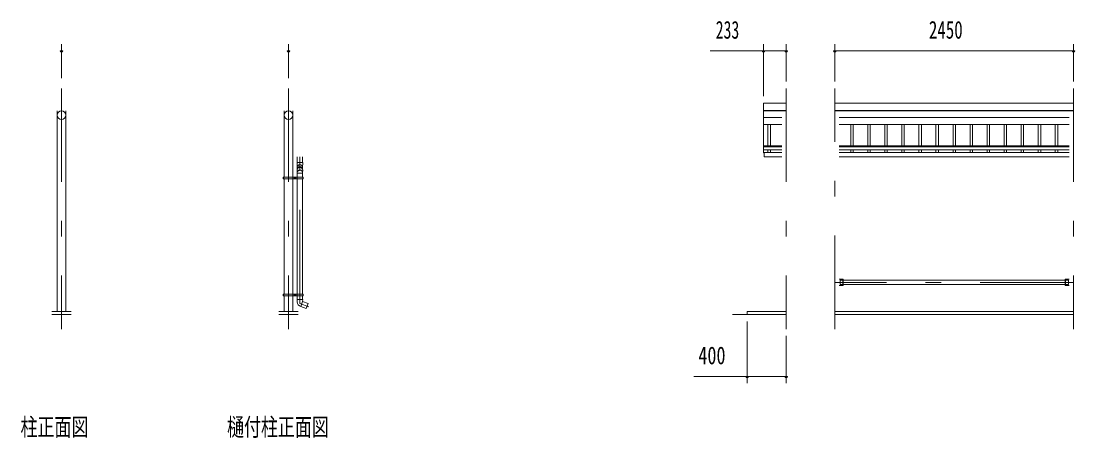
# Model space of a CAD drawing. Units: millimetres, scale not verified. Extents: x -33157 to 33170, y -14700 to 14700.
# Drawn here: x -32257 to -21437, y 1862 to 6138 of the extents above; entities that cross this region are included whole.
import ezdxf
from ezdxf.enums import TextEntityAlignment as Align

# ---------------------------------------------------------------- set-up
doc = ezdxf.new("R2010")
doc.units = ezdxf.units.MM
doc.header["$LTSCALE"] = 80
doc.linetypes.add('USER3', pattern=[24, 12, -5, 2, -5])
for name, color, linetype, lineweight in [('0-2_1-07BOLD', 7, 'Continuous', 18), ('0-3_1-27CENTER', 3, 'USER3', 18), ('0-4_1-47THIN', 4, 'Continuous', 18), ('0-5_1-57DIM', 3, 'Continuous', 18)]:
    doc.layers.add(name, color=color, linetype=linetype, lineweight=lineweight)
doc.styles.add('ＭＳ ゴシック', font='')
doc.styles.get('ＭＳ ゴシック').set_extended_font_data('MS Gothic')

msp = doc.modelspace()

# ---------------------------------------------------------------- linework, layer by layer
at = {"layer": '0-2_1-07BOLD'}
for p, q in [((-31886.42, 5217.32), (-31886.42, 3157.54)), ((-31797.31, 3157.54), (-31797.31, 5217.32)), ((-29556.68, 5217.32), (-29556.68, 4535.54)), ((-29467.58, 4535.54), (-29467.58, 5217.32)), ((-24633.94, 5221.4), (-24400.94, 5221.4)), ((-24400.94, 5217.32), (-24633.94, 5217.32)), ((-23900.94, 5296.54), (-21450.95, 5296.54)), ((-21450.95, 5221.4), (-23900.94, 5221.4)), ((-23900.94, 5217.32), (-21450.95, 5217.32)), ((-24633.94, 5147.84), (-24445.5, 5147.84)), ((-21495.49, 5147.84), (-23856.4, 5147.84)), ((-24445.5, 5078.35), (-24633.94, 5078.35)), ((-23856.4, 5078.35), (-21495.49, 5078.35)), ((-24633.94, 4856.73), (-24445.5, 4856.73)), ((-24445.5, 4846.3), (-24633.94, 4846.3)), ((-24633.94, 4816.69), (-24445.49, 4816.69)), ((-24445.49, 4790.36), (-24628.95, 4790.36)), ((-21495.49, 4856.73), (-23856.4, 4856.73)), ((-23856.4, 4846.3), (-21495.49, 4846.3)), ((-21495.49, 4816.69), (-23856.4, 4816.69)), ((-23856.4, 4790.36), (-21495.49, 4790.36)), ((-29421.62, 4685.74), (-29421.62, 4745.36)), ((-29366.62, 4745.36), (-29366.62, 4685.74)), ((-21495.49, 4745.36), (-23856.4, 4745.36)), ((-29366.62, 4576.09), (-29421.62, 4576.09)), ((-29558.27, 4527.54), (-29564.37, 4527.54)), ((-29558.27, 4535.54), (-29558.27, 4519.54)), ((-29556.68, 3386.14), (-29556.68, 4517.54)), ((-29556.67, 4519.54), (-29556.67, 3335.54)), ((-29467.58, 3386.14), (-29467.58, 4517.54)), ((-29467.57, 4519.54), (-29467.57, 3335.54)), ((-29465.97, 4535.54), (-29465.97, 4519.54)), ((-29423.22, 4535.54), (-29423.22, 4519.54)), ((-29421.62, 4519.54), (-29421.62, 3335.54)), ((-29366.62, 3335.54), (-29366.62, 4519.54)), ((-29365.02, 4519.54), (-29365.02, 4535.54)), ((-29365.02, 4527.54), (-29358.92, 4527.54)), ((-23819.59, 3490.54), (-23819.59, 3424.54)), ((-21535.49, 3478.89), (-23816.39, 3478.89)), ((-21495.49, 3490.54), (-21535.51, 3490.54)), ((-21535.49, 3490.54), (-21535.49, 3424.54)), ((-21532.3, 3424.54), (-21532.3, 3490.54)), ((-21532.29, 3490.54), (-21532.29, 3424.54)), ((-21503.45, 3436.19), (-21503.45, 3478.89)), ((-29556.68, 3335.54), (-29556.68, 3370.14)), ((-29467.58, 3335.54), (-29467.58, 3370.14)), ((-23816.39, 3436.19), (-21535.49, 3436.19)), ((-21532.3, 3436.19), (-21503.45, 3436.19)), ((-29558.27, 3327.54), (-29564.37, 3327.54)), ((-29558.27, 3319.54), (-29558.27, 3335.54)), ((-29556.68, 3319.54), (-29556.68, 3157.54)), ((-29556.67, 3157.54), (-29556.67, 3319.54)), ((-29467.58, 3157.54), (-29467.58, 3319.54)), ((-29467.57, 3319.54), (-29467.57, 3157.54)), ((-29465.97, 3335.54), (-29465.97, 3319.54)), ((-29423.22, 3335.54), (-29423.22, 3319.54)), ((-29423.12, 3282.63), (-29365.12, 3282.63)), ((-29423.12, 3282.63), (-29421.36, 3256.84)), ((-29421.62, 3319.54), (-29421.62, 3282.63)), ((-29385.43, 3208.95), (-29366.62, 3260.63)), ((-29366.62, 3282.63), (-29366.62, 3319.54)), ((-29365.02, 3319.54), (-29365.02, 3335.54)), ((-29358.92, 3327.54), (-29365.02, 3327.54)), ((-31741.86, 3157.54), (-31941.86, 3157.54)), ((-29412.13, 3157.54), (-29612.13, 3157.54)), ((-21450.95, 3157.54), (-23900.94, 3157.54)), ((-31941.86, 3127.54), (-31741.86, 3127.54)), ((-29612.13, 3127.54), (-29412.13, 3127.54)), ((-24950.94, 3127.54), (-24400.94, 3127.54)), ((-23900.94, 3127.54), (-21450.95, 3127.54))]:
    msp.add_line(p, q, dxfattribs=at)
for points in [[(-24400.94, 5296.54), (-24633.94, 5296.54), (-24633.94, 4787.78), (-24628.95, 4787.78)], [(-24628.95, 4790.36), (-24628.95, 4745.36), (-24445.49, 4745.36)], [(-29366.62, 4617.98), (-29366.62, 4636.07), (-29364.62, 4685.74), (-29423.62, 4685.74), (-29421.62, 4636.07), (-29421.62, 4617.97)], [(-29423.61, 4609), (-29421.62, 4583.03), (-29421.62, 4535.54)], [(-29366.62, 4535.54), (-29366.62, 4583.03), (-29364.62, 4608.87)], [(-23856.4, 3424.54), (-23816.39, 3424.54), (-23816.39, 3490.54), (-23856.4, 3490.54)], [(-23819.59, 3478.89), (-23848.44, 3478.89), (-23848.44, 3436.19), (-23819.59, 3436.19)], [(-21535.51, 3490.54), (-21535.51, 3424.54), (-21495.49, 3424.54)], [(-21503.45, 3436.19), (-21503.45, 3478.89), (-21532.3, 3478.89)], [(-29365.12, 3282.63), (-29366.62, 3260.63), (-29310.24, 3240.11), (-29329.05, 3188.43), (-29385.15, 3208.85)], [(-24400.94, 3157.54), (-24800.95, 3157.54), (-24800.95, 3127.54)]]:
    msp.add_lwpolyline(points, dxfattribs=at)
for points in [[(-29358.92, 4519.54), (-29564.37, 4519.54), (-29564.37, 4535.54), (-29358.92, 4535.54)], [(-29439.59, 4530.42), (-29444.59, 4533.31), (-29449.6, 4530.42), (-29449.6, 4524.65), (-29444.59, 4521.77), (-29439.59, 4524.65)], [(-29358.92, 3335.54), (-29358.92, 3319.54), (-29564.37, 3319.54), (-29564.37, 3335.54)], [(-29439.59, 3330.43), (-29439.59, 3324.65), (-29444.59, 3321.77), (-29449.6, 3324.65), (-29449.6, 3330.43), (-29444.59, 3333.31)]]:
    msp.add_lwpolyline(points, close=True, dxfattribs=at)
for centre, radius in [((-31841.86, 5172.78), 44.55), ((-29512.13, 5172.78), 44.55), ((-29444.59, 4527.54), 6.25), ((-29444.59, 4527.54), 4.9), ((-29444.59, 3327.54), 6.25), ((-29444.59, 3327.54), 4.9)]:
    msp.add_circle(centre, radius, dxfattribs=at)
for centre, radius, start, end in [((-31841.86, 5172.09), 44.55, 180, 0), ((-29512.13, 5172.09), 44.55, 180, 0), ((-29394.12, 4636.37), 27.55, 3.55867, 176.44133), ((-29394.12, 4607.16), 29.55, 3.56303, 176.43697), ((-29394.12, 4615.67), 27.55, 3.55867, 176.44133), ((-29394.12, 4582.05), 27.55, 3.55867, 176.44133), ((-29366.49, 3260.59), 55, 183.90576, 250.16731)]:
    msp.add_arc(centre, radius, start, end, dxfattribs=at)
at = {"layer": '0-3_1-27CENTER'}
for p, q in [((-31841.86, 5447.54), (-31841.86, 2977.54)), ((-29512.13, 5447.54), (-29512.13, 2977.54)), ((-24400.94, 5447.54), (-24400.94, 2977.54)), ((-23900.94, 2977.54), (-23900.94, 5447.54)), ((-21450.95, 5447.54), (-21450.95, 2977.54)), ((-29394.12, 3241.38), (-29394.12, 4745.36)), ((-29432.09, 4527.54), (-29457.09, 4527.54)), ((-29444.59, 4540.04), (-29444.59, 4515.04)), ((-21450.95, 3457.54), (-23900.94, 3457.54)), ((-29457.09, 3327.54), (-29432.09, 3327.54)), ((-29444.59, 3315.04), (-29444.59, 3340.04)), ((-29300.86, 3207.43), (-29394.13, 3241.38))]:
    msp.add_line(p, q, dxfattribs=at)
at = {"layer": '0-4_1-47THIN'}
for p, q in [((-24588.44, 5078.35), (-24588.44, 4856.72)), ((-24563.44, 4856.72), (-24563.44, 5078.35)), ((-23738.44, 4856.72), (-23738.44, 5078.35)), ((-23713.44, 5078.35), (-23713.44, 4856.72)), ((-23563.44, 5078.35), (-23563.44, 4856.72)), ((-23538.44, 4856.72), (-23538.44, 5078.35)), ((-23388.44, 4856.72), (-23388.44, 5078.35)), ((-23363.44, 5078.35), (-23363.44, 4856.72)), ((-23213.44, 5078.35), (-23213.44, 4856.72)), ((-23188.44, 4856.72), (-23188.44, 5078.35)), ((-23038.44, 4856.72), (-23038.44, 5078.35)), ((-23013.44, 5078.35), (-23013.44, 4856.72)), ((-22863.44, 5078.35), (-22863.44, 4856.72)), ((-22838.44, 4856.72), (-22838.44, 5078.35)), ((-22688.44, 4856.72), (-22688.44, 5078.35)), ((-22663.44, 5078.35), (-22663.44, 4856.72)), ((-22513.44, 5078.35), (-22513.44, 4856.72)), ((-22488.44, 4856.72), (-22488.44, 5078.35)), ((-22338.44, 4856.72), (-22338.44, 5078.35)), ((-22313.44, 5078.35), (-22313.44, 4856.72)), ((-22163.44, 5078.35), (-22163.44, 4856.72)), ((-22138.44, 4856.72), (-22138.44, 5078.35)), ((-21988.44, 4856.72), (-21988.44, 5078.35)), ((-21963.44, 5078.35), (-21963.44, 4856.72)), ((-21813.44, 5078.35), (-21813.44, 4856.72)), ((-21788.44, 4856.72), (-21788.44, 5078.35)), ((-21638.44, 4856.72), (-21638.44, 5078.35)), ((-21613.44, 5078.35), (-21613.44, 4856.72)), ((-24588.44, 4816.69), (-24588.44, 4790.36)), ((-24563.44, 4790.36), (-24563.44, 4816.69)), ((-23738.44, 4790.36), (-23738.44, 4816.69)), ((-23713.44, 4816.69), (-23713.44, 4790.36)), ((-23563.44, 4816.69), (-23563.44, 4790.36)), ((-23538.44, 4790.36), (-23538.44, 4816.69)), ((-23388.44, 4790.36), (-23388.44, 4816.69)), ((-23363.44, 4816.69), (-23363.44, 4790.36)), ((-23213.44, 4816.69), (-23213.44, 4790.36)), ((-23188.44, 4790.36), (-23188.44, 4816.69)), ((-23038.44, 4790.36), (-23038.44, 4816.69)), ((-23013.44, 4816.69), (-23013.44, 4790.36)), ((-22863.44, 4816.69), (-22863.44, 4790.36)), ((-22838.44, 4790.36), (-22838.44, 4816.69)), ((-22688.44, 4790.36), (-22688.44, 4816.69)), ((-22663.44, 4816.69), (-22663.44, 4790.36)), ((-22513.44, 4816.69), (-22513.44, 4790.36)), ((-22488.44, 4790.36), (-22488.44, 4816.69)), ((-22338.44, 4790.36), (-22338.44, 4816.69)), ((-22313.44, 4816.69), (-22313.44, 4790.36)), ((-22163.44, 4816.69), (-22163.44, 4790.36)), ((-22138.44, 4790.36), (-22138.44, 4816.69)), ((-21988.44, 4790.36), (-21988.44, 4816.69)), ((-21963.44, 4816.69), (-21963.44, 4790.36)), ((-21813.44, 4816.69), (-21813.44, 4790.36)), ((-21788.44, 4790.36), (-21788.44, 4816.69)), ((-21638.44, 4790.36), (-21638.44, 4816.69)), ((-21613.44, 4816.69), (-21613.44, 4790.36))]:
    msp.add_line(p, q, dxfattribs=at)
at = {"layer": '0-5_1-57DIM'}
for p, q in [((-31841.87, 5902.53), (-31841.87, 5552.54)), ((-29512.13, 5552.54), (-29512.13, 5902.53)), ((-24633.94, 5366.54), (-24633.94, 5902.54)), ((-24400.94, 5902.54), (-24400.94, 5517.54)), ((-23900.94, 5517.54), (-23900.94, 5902.54)), ((-21450.94, 5902.54), (-21450.94, 5517.54)), ((-31827.87, 5832.54), (-31855.87, 5832.54)), ((-29498.13, 5832.54), (-29526.13, 5832.54)), ((-24633.94, 5832.54), (-25183.44, 5832.54)), ((-24619.94, 5832.54), (-24647.94, 5832.54)), ((-24633.94, 5832.54), (-24400.94, 5832.54)), ((-24386.94, 5832.54), (-24414.94, 5832.54)), ((-23886.94, 5832.54), (-23914.94, 5832.54)), ((-23900.94, 5832.54), (-21450.94, 5832.54)), ((-21436.94, 5832.54), (-21464.94, 5832.54)), ((-24800.94, 2422.54), (-24800.94, 3057.54)), ((-24400.94, 2907.54), (-24400.94, 2422.54)), ((-24800.94, 2492.54), (-25350.44, 2492.54)), ((-24786.94, 2492.54), (-24814.94, 2492.54)), ((-24800.94, 2492.54), (-24400.94, 2492.54)), ((-24386.94, 2492.54), (-24414.94, 2492.54))]:
    msp.add_line(p, q, dxfattribs=at)
for centre in [(-31841.87, 5832.54), (-29512.13, 5832.54), (-24633.94, 5832.54), (-24400.94, 5832.54), (-23900.94, 5832.54), (-21450.94, 5832.54), (-24800.94, 2492.54), (-24400.94, 2492.54)]:
    msp.add_arc(centre, 14, 180, 0, dxfattribs=at)

# ---------------------------------------------------------------- texts
at = {"layer": '0-5_1-57DIM', "color": 7, "style": 'ＭＳ ゴシック'}
for s, width, p in [('233', 0.65, (-25124.89, 5902.54)), ('2450', 0.7, (-22936.36, 5902.54)), ('400', 0.75, (-25303.37, 2562.54)), ('柱正面図', 0.7, (-32261.86, 1827.4)), ('樋付柱正面図', 0.7, (-30142.13, 1827.4))]:
    msp.add_text(s, height=182.3, dxfattribs=dict(at, width=width)).set_placement(p, align=Align.BOTTOM_LEFT)

doc.saveas('drawing.dxf')
